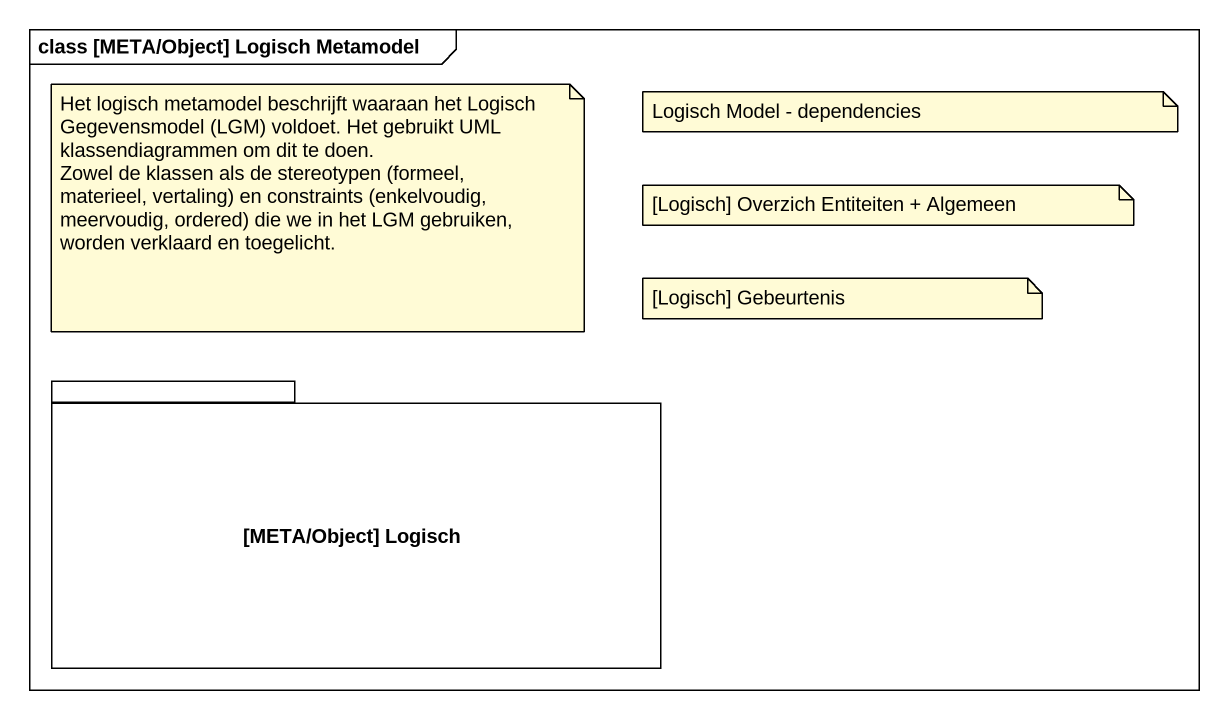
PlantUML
@startuml
mainframe class [META/Object] Logisch Metamodel
package "[META/Object] Logisch" as META_Object_Logisch {
}
note as N1
  Het logisch metamodel beschrijft waaraan het Logisch Gegevensmodel (LGM) voldoet. Het gebruikt UML klassendiagrammen om dit te doen.
  Zowel de klassen als de stereotypen (formeel, materieel, vertaling) en constraints (enkelvoudig, meervoudig, ordered) die we in het LGM gebruiken, worden verklaard en toegelicht.
end note
note as N2
  Logisch Model - dependencies
end note
note as N3
  [Logisch] Overzich Entiteiten + Algemeen
end note
note as N4
  [Logisch] Gebeurtenis
end note
@enduml
